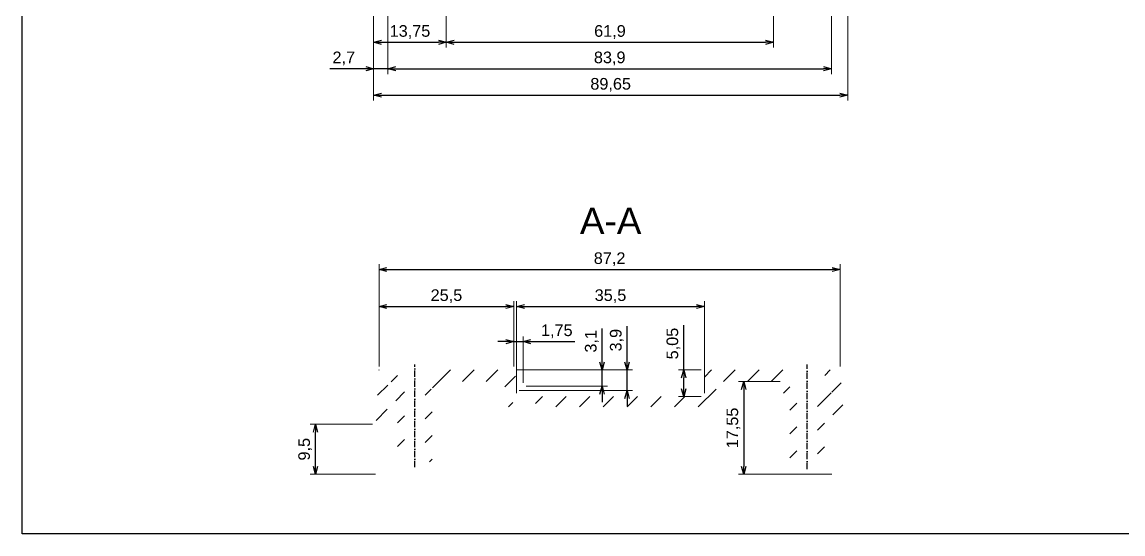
# Paper-space layout 'Base' of a CAD drawing. Header units: millimetres. Extents: x 0 to 414, y 1 to 291.
# Drawn here: x -0.1 to 208.2, y 0.5 to 97.4 of the extents above; entities that cross this region are included whole.
import ezdxf

# ---------------------------------------------------------------- set-up
doc = ezdxf.new("R2010")
doc.units = ezdxf.units.MM
doc.linetypes.add('ACAD_ISO10W100', pattern=[18, 12, -3, 0, -3])
for name, color, linetype, lineweight in [('MD_Annotation', 7, 'Continuous', 25), ('MD_Axes', 7, 'ACAD_ISO10W100', 25), ('MD_Hatching', 7, 'Continuous', 25)]:
    doc.layers.add(name, color=color, linetype=linetype, lineweight=lineweight)
doc.styles.get("Standard").update_dxf_attribs({"font": 'arial.ttf'})
doc.dimstyles.new('ISO-25', dxfattribs={"dimtxt": 2.2, "dimasz": 1.5, "dimexe": 1, "dimexo": 0.625, "dimtad": 1, "dimrnd": 0.05, "dimtxsty": 'Standard', "dimblk": 'OPEN30', "dimcen": 2.5, "dimadec": 0, "dimazin": 0, "dimtfac": 1, "dimtmove": 0, "dimatfit": 3, "dimfxl": 1, "dimlwe": 18, "dimarcsym": 0})

# ---------------------------------------------------------------- blocks, each defined once
blk = doc.blocks.new('_Open30')
at = {"color": 0, "linetype": 'ByBlock', "lineweight": -2}
for p, q in [((-1, 0.26794919), (0, 0)), ((0, 0), (-1, -0.26794919)), ((0, 0), (-1, 0))]:
    blk.add_line(p, q, dxfattribs=at)
blk = doc.blocks.new('*D35')
at = {"layer": 'Defpoints', "color": 0, "transparency": 16777216}
for p in [(66.44612030474264, 110.5601035107591), (156.1008463942994, 110.5601035107591), (156.1008463942994, 83.56010351075909)]:
    blk.add_point(p, dxfattribs=at)
at = {"layer": 'MD_Annotation', "color": 0, "lineweight": 18, "transparency": 16777216}
for p, q in [((66.44612030474264, 109.9351035107591), (66.44612030474264, 82.56010351075909)), ((156.1008463942994, 109.9351035107591), (156.1008463942994, 82.56010351075909))]:
    blk.add_line(p, q, dxfattribs=at)
at = {"layer": 'MD_Annotation', "color": 0, "lineweight": -2, "transparency": 16777216}
blk.add_line((67.94612030474264, 83.56010351075909), (154.6008463942994, 83.56010351075909), dxfattribs=at)
at = {"layer": 'MD_Annotation', "color": 0, "lineweight": -2, "transparency": 16777216, "xscale": 1.5, "yscale": 1.5, "zscale": 1.5, "rotation": 180}
blk.add_blockref('_Open30', (66.44612030474264, 83.56010351075909), dxfattribs=at)
at = {"layer": 'MD_Annotation', "color": 0, "lineweight": -2, "transparency": 16777216, "xscale": 1.5, "yscale": 1.5, "zscale": 1.5}
blk.add_blockref('_Open30', (156.1008463942994, 83.56010351075909), dxfattribs=at)
at = {"layer": 'MD_Annotation', "color": 0, "transparency": 16777216, "insert": (111.273483349521, 85.50720446573862), "char_height": 2.2, "attachment_point": 5}
blk.add_mtext('89,65', dxfattribs=at)
blk = doc.blocks.new('*D36')
at = {"layer": 'Defpoints', "color": 0, "transparency": 16777216}
for p in [(69.14203738216884, 113.2395660808341), (153.0420373821703, 113.2395660808341), (153.0420373821703, 88.5601035107609)]:
    blk.add_point(p, dxfattribs=at)
at = {"layer": 'MD_Annotation', "color": 0, "lineweight": 18, "transparency": 16777216}
for p, q in [((69.14203738216884, 112.6145660808341), (69.14203738216884, 103.7043054207182)), ((153.0420373821703, 112.6145660808341), (153.0420373821703, 87.5601035107609)), ((69.14203738216884, 96.68510351075909), (69.14203738216884, 87.5601035107609))]:
    blk.add_line(p, q, dxfattribs=at)
at = {"layer": 'MD_Annotation', "color": 0, "lineweight": -2, "transparency": 16777216}
blk.add_line((70.64203738216884, 88.5601035107609), (151.5420373821703, 88.5601035107609), dxfattribs=at)
at = {"layer": 'MD_Annotation', "color": 0, "lineweight": -2, "transparency": 16777216, "xscale": 1.5, "yscale": 1.5, "zscale": 1.5, "rotation": 180}
blk.add_blockref('_Open30', (69.14203738216884, 88.5601035107609), dxfattribs=at)
at = {"layer": 'MD_Annotation', "color": 0, "lineweight": -2, "transparency": 16777216, "xscale": 1.5, "yscale": 1.5, "zscale": 1.5}
blk.add_blockref('_Open30', (153.0420373821703, 88.5601035107609), dxfattribs=at)
at = {"layer": 'MD_Annotation', "color": 0, "transparency": 16777216, "insert": (111.0920373821696, 90.50720446574043), "char_height": 2.2, "attachment_point": 5}
blk.add_mtext('83,9', dxfattribs=at)
blk = doc.blocks.new('*D66')
at = {"layer": 'Defpoints', "color": 0, "transparency": 16777216}
for p in [(80.18552333235266, 138.7418123715304), (66.44612030474264, 110.5601035107591), (80.18552333235266, 93.56010351075909)]:
    blk.add_point(p, dxfattribs=at)
at = {"layer": 'MD_Annotation', "color": 0, "lineweight": 18, "transparency": 16777216}
for p, q in [((80.18552333235266, 138.1168123715304), (80.18552333235266, 92.56010351075909)), ((66.44612030474264, 109.9351035107591), (66.44612030474264, 92.56010351075909))]:
    blk.add_line(p, q, dxfattribs=at)
at = {"layer": 'MD_Annotation', "color": 0, "lineweight": -2, "transparency": 16777216}
blk.add_line((67.94612030474264, 93.56010351075909), (78.68552333235266, 93.56010351075909), dxfattribs=at)
at = {"layer": 'MD_Annotation', "color": 0, "lineweight": -2, "transparency": 16777216, "xscale": 1.5, "yscale": 1.5, "zscale": 1.5, "rotation": 180}
blk.add_blockref('_Open30', (66.44612030474264, 93.56010351075909), dxfattribs=at)
at = {"layer": 'MD_Annotation', "color": 0, "lineweight": -2, "transparency": 16777216, "xscale": 1.5, "yscale": 1.5, "zscale": 1.5}
blk.add_blockref('_Open30', (80.18552333235266, 93.56010351075909), dxfattribs=at)
at = {"layer": 'MD_Annotation', "color": 0, "transparency": 16777216, "insert": (73.31582181854765, 95.50720446573862), "char_height": 2.2, "attachment_point": 5}
blk.add_mtext('13,75', dxfattribs=at)
blk = doc.blocks.new('*D67')
at = {"layer": 'Defpoints', "color": 0, "transparency": 16777216}
for p in [(80.18552333235266, 138.7418123715304), (142.0853970528565, 138.8668459104281), (142.0853970528565, 93.56010351075908)]:
    blk.add_point(p, dxfattribs=at)
at = {"layer": 'MD_Annotation', "color": 0, "lineweight": 18, "transparency": 16777216}
for p, q in [((80.18552333235266, 138.1168123715304), (80.18552333235266, 92.56010351075908)), ((142.0853970528565, 138.2418459104281), (142.0853970528565, 92.56010351075908))]:
    blk.add_line(p, q, dxfattribs=at)
at = {"layer": 'MD_Annotation', "color": 0, "lineweight": -2, "transparency": 16777216}
blk.add_line((81.68552333235266, 93.56010351075908), (140.5853970528565, 93.56010351075908), dxfattribs=at)
at = {"layer": 'MD_Annotation', "color": 0, "lineweight": -2, "transparency": 16777216, "xscale": 1.5, "yscale": 1.5, "zscale": 1.5, "rotation": 180}
blk.add_blockref('_Open30', (80.18552333235266, 93.56010351075908), dxfattribs=at)
at = {"layer": 'MD_Annotation', "color": 0, "lineweight": -2, "transparency": 16777216, "xscale": 1.5, "yscale": 1.5, "zscale": 1.5}
blk.add_blockref('_Open30', (142.0853970528565, 93.56010351075908), dxfattribs=at)
at = {"layer": 'MD_Annotation', "color": 0, "transparency": 16777216, "insert": (111.1354601926046, 95.50720446573861), "char_height": 2.2, "attachment_point": 5}
blk.add_mtext('61,9', dxfattribs=at)
blk = doc.blocks.new('*D133')
at = {"layer": 'Defpoints', "color": 0, "ltscale": 0.2, "transparency": 16777216}
for p in [(55.44683207168929, 21.32226226497255), (66.88271078960818, 21.32226226497255), (67.44683207168922, 11.82226226497253)]:
    blk.add_point(p, dxfattribs=at)
at = {"layer": 'MD_Annotation', "color": 0, "lineweight": 18, "ltscale": 0.2, "transparency": 16777216}
for p, q in [((66.25771078960818, 21.32226226497255), (54.44683207168929, 21.32226226497255)), ((66.82183207168922, 11.82226226497253), (54.44683207168929, 11.82226226497253))]:
    blk.add_line(p, q, dxfattribs=at)
at = {"layer": 'MD_Annotation', "color": 0, "lineweight": -2, "ltscale": 0.2, "transparency": 16777216}
blk.add_line((55.44683207168929, 13.32226226497253), (55.44683207168929, 19.82226226497255), dxfattribs=at)
at = {"layer": 'MD_Annotation', "color": 0, "lineweight": -2, "ltscale": 0.2, "transparency": 16777216, "xscale": 1.5, "yscale": 1.5, "zscale": 1.5}
for p, rotation in [((55.44683207168929, 21.32226226497255), 90), ((55.44683207168929, 11.82226226497253), 270)]:
    blk.add_blockref('_Open30', p, dxfattribs=dict(at, rotation=rotation))
at = {"layer": 'MD_Annotation', "color": 0, "ltscale": 0.2, "transparency": 16777216, "insert": (53.49973111670974, 16.57226226497252), "char_height": 2.2, "attachment_point": 5, "rotation": 90}
blk.add_mtext('9,5', dxfattribs=at)
blk = doc.blocks.new('*D135')
at = {"layer": 'Defpoints', "color": 0, "ltscale": 0.2, "transparency": 16777216}
for p in [(143.9508463942998, 29.37226226497263), (136.4353489518946, 11.82226226497259), (153.7361597920677, 11.82226226497259)]:
    blk.add_point(p, dxfattribs=at)
at = {"layer": 'MD_Annotation', "color": 0, "lineweight": 18, "ltscale": 0.2, "transparency": 16777216}
for p, q in [((143.3258463942998, 29.37226226497263), (135.4353489518946, 29.37226226497262)), ((153.1111597920677, 11.82226226497259), (135.4353489518946, 11.82226226497259))]:
    blk.add_line(p, q, dxfattribs=at)
at = {"layer": 'MD_Annotation', "color": 0, "lineweight": -2, "ltscale": 0.2, "transparency": 16777216}
blk.add_line((136.4353489518946, 27.87226226497263), (136.4353489518946, 13.32226226497259), dxfattribs=at)
at = {"layer": 'MD_Annotation', "color": 0, "lineweight": -2, "ltscale": 0.2, "transparency": 16777216, "xscale": 1.5, "yscale": 1.5, "zscale": 1.5}
for p, rotation in [((136.4353489518946, 29.37226226497263), 90), ((136.4353489518946, 11.82226226497259), 270)]:
    blk.add_blockref('_Open30', p, dxfattribs=dict(at, rotation=rotation))
at = {"layer": 'MD_Annotation', "color": 0, "ltscale": 0.2, "transparency": 16777216, "insert": (134.4882479969151, 20.59726226497256), "char_height": 2.2, "attachment_point": 5, "rotation": 90}
blk.add_mtext('17,55', dxfattribs=at)
blk = doc.blocks.new('*D136')
at = {"layer": 'Defpoints', "color": 0, "ltscale": 0.2, "transparency": 16777216}
for p in [(154.6726865843443, 50.57226226497255), (67.46388643504679, 31.57226226497254), (154.6726865843443, 31.57226226497262)]:
    blk.add_point(p, dxfattribs=at)
at = {"layer": 'MD_Annotation', "color": 0, "lineweight": 18, "ltscale": 0.2, "transparency": 16777216}
for p, q in [((67.46388643504679, 32.19726226497254), (67.46388643504679, 51.57226226497255)), ((154.6726865843443, 32.19726226497262), (154.6726865843443, 51.57226226497255))]:
    blk.add_line(p, q, dxfattribs=at)
at = {"layer": 'MD_Annotation', "color": 0, "lineweight": -2, "ltscale": 0.2, "transparency": 16777216}
blk.add_line((68.96388643504679, 50.57226226497255), (153.1726865843443, 50.57226226497255), dxfattribs=at)
at = {"layer": 'MD_Annotation', "color": 0, "lineweight": -2, "ltscale": 0.2, "transparency": 16777216, "xscale": 1.5, "yscale": 1.5, "zscale": 1.5, "rotation": 180}
blk.add_blockref('_Open30', (67.46388643504679, 50.57226226497255), dxfattribs=at)
at = {"layer": 'MD_Annotation', "color": 0, "lineweight": -2, "ltscale": 0.2, "transparency": 16777216, "xscale": 1.5, "yscale": 1.5, "zscale": 1.5}
blk.add_blockref('_Open30', (154.6726865843443, 50.57226226497255), dxfattribs=at)
at = {"layer": 'MD_Annotation', "color": 0, "ltscale": 0.2, "transparency": 16777216, "insert": (111.0682865096956, 52.51936321995208), "char_height": 2.2, "attachment_point": 5}
blk.add_mtext('87,2', dxfattribs=at)
blk = doc.blocks.new('*D137')
at = {"layer": 'Defpoints', "color": 0, "ltscale": 0.2, "transparency": 16777216}
for p in [(92.96388643504679, 43.57226226497256), (67.46388643504679, 31.57226226497254), (92.96388643504679, 31.57226226497256)]:
    blk.add_point(p, dxfattribs=at)
at = {"layer": 'MD_Annotation', "color": 0, "lineweight": 18, "ltscale": 0.2, "transparency": 16777216}
for p, q in [((67.46388643504679, 32.19726226497254), (67.46388643504679, 44.57226226497256)), ((92.96388643504679, 32.19726226497256), (92.96388643504679, 44.57226226497256))]:
    blk.add_line(p, q, dxfattribs=at)
at = {"layer": 'MD_Annotation', "color": 0, "lineweight": -2, "ltscale": 0.2, "transparency": 16777216}
blk.add_line((68.96388643504679, 43.57226226497256), (91.46388643504679, 43.57226226497256), dxfattribs=at)
at = {"layer": 'MD_Annotation', "color": 0, "lineweight": -2, "ltscale": 0.2, "transparency": 16777216, "xscale": 1.5, "yscale": 1.5, "zscale": 1.5, "rotation": 180}
blk.add_blockref('_Open30', (67.46388643504679, 43.57226226497256), dxfattribs=at)
at = {"layer": 'MD_Annotation', "color": 0, "lineweight": -2, "ltscale": 0.2, "transparency": 16777216, "xscale": 1.5, "yscale": 1.5, "zscale": 1.5}
blk.add_blockref('_Open30', (92.96388643504679, 43.57226226497256), dxfattribs=at)
at = {"layer": 'MD_Annotation', "color": 0, "ltscale": 0.2, "transparency": 16777216, "insert": (80.21388643504679, 45.5193632199521), "char_height": 2.2, "attachment_point": 5}
blk.add_mtext('25,5', dxfattribs=at)
blk = doc.blocks.new('*D138')
at = {"layer": 'Defpoints', "color": 0, "ltscale": 0.2, "transparency": 16777216}
for p in [(128.9920373821692, 43.57226226497256), (93.4920373821692, 26.52226226497255), (128.9920373821692, 26.52226226497257)]:
    blk.add_point(p, dxfattribs=at)
at = {"layer": 'MD_Annotation', "color": 0, "lineweight": 18, "ltscale": 0.2, "transparency": 16777216}
for p, q in [((93.4920373821692, 27.14726226497255), (93.4920373821692, 44.57226226497256)), ((128.9920373821692, 27.14726226497257), (128.9920373821692, 44.57226226497256))]:
    blk.add_line(p, q, dxfattribs=at)
at = {"layer": 'MD_Annotation', "color": 0, "lineweight": -2, "ltscale": 0.2, "transparency": 16777216}
blk.add_line((94.9920373821692, 43.57226226497256), (127.4920373821692, 43.57226226497256), dxfattribs=at)
at = {"layer": 'MD_Annotation', "color": 0, "lineweight": -2, "ltscale": 0.2, "transparency": 16777216, "xscale": 1.5, "yscale": 1.5, "zscale": 1.5, "rotation": 180}
blk.add_blockref('_Open30', (93.4920373821692, 43.57226226497256), dxfattribs=at)
at = {"layer": 'MD_Annotation', "color": 0, "lineweight": -2, "ltscale": 0.2, "transparency": 16777216, "xscale": 1.5, "yscale": 1.5, "zscale": 1.5}
blk.add_blockref('_Open30', (128.9920373821692, 43.57226226497256), dxfattribs=at)
at = {"layer": 'MD_Annotation', "color": 0, "ltscale": 0.2, "transparency": 16777216, "insert": (111.2420373821692, 45.5193632199521), "char_height": 2.2, "attachment_point": 5}
blk.add_mtext('35,5', dxfattribs=at)
blk = doc.blocks.new('*D139')
at = {"layer": 'Defpoints', "color": 0, "ltscale": 0.2, "transparency": 16777216}
for p in [(129.0138864350479, 31.57226226497259), (125.0897179446511, 26.5222622649726), (128.9920373821693, 26.5222622649726)]:
    blk.add_point(p, dxfattribs=at)
at = {"layer": 'MD_Annotation', "color": 0, "lineweight": -2, "ltscale": 0.2, "transparency": 16777216}
for p, q in [((125.0897179446511, 31.57226226497259), (125.0897179446511, 40.05336731272156)), ((125.0897179446511, 28.0222622649726), (125.0897179446511, 30.07226226497259))]:
    blk.add_line(p, q, dxfattribs=at)
at = {"layer": 'MD_Annotation', "color": 0, "lineweight": 18, "ltscale": 0.2, "transparency": 16777216}
for p, q in [((128.3888864350479, 31.57226226497259), (124.0897179446511, 31.57226226497259)), ((128.3670373821693, 26.5222622649726), (124.0897179446511, 26.5222622649726))]:
    blk.add_line(p, q, dxfattribs=at)
at = {"layer": 'MD_Annotation', "color": 0, "lineweight": -2, "ltscale": 0.2, "transparency": 16777216, "xscale": 1.5, "yscale": 1.5, "zscale": 1.5}
for p, rotation in [((125.0897179446511, 31.57226226497259), 90), ((125.0897179446511, 26.5222622649726), 270)]:
    blk.add_blockref('_Open30', p, dxfattribs=dict(at, rotation=rotation))
at = {"layer": 'MD_Annotation', "color": 0, "ltscale": 0.2, "transparency": 16777216, "insert": (123.1426169896715, 36.56281478884704), "char_height": 2.2, "attachment_point": 5, "rotation": 90}
blk.add_mtext('5,05', dxfattribs=at)
blk = doc.blocks.new('*D140')
at = {"layer": 'Defpoints', "color": 0, "ltscale": 0.2, "transparency": 16777216}
for p in [(94.69563392326882, 36.92907479731641), (92.96388643504679, 31.57226226497256), (94.69563392326882, 28.47986229777023)]:
    blk.add_point(p, dxfattribs=at)
at = {"layer": 'MD_Annotation', "color": 0, "lineweight": 18, "ltscale": 0.2, "transparency": 16777216}
for p, q in [((92.96388643504679, 32.19726226497256), (92.96388643504679, 37.92907479731641)), ((94.69563392326882, 29.10486229777023), (94.69563392326882, 37.92907479731641))]:
    blk.add_line(p, q, dxfattribs=at)
at = {"layer": 'MD_Annotation', "color": 0, "lineweight": -2, "ltscale": 0.2, "transparency": 16777216}
for p, q in [((91.46388643504679, 36.92907479731641), (89.96388643504679, 36.92907479731641)), ((92.96388643504679, 36.92907479731641), (94.69563392326882, 36.92907479731641)), ((96.19563392326882, 36.92907479731641), (104.4696448373207, 36.92907479731641))]:
    blk.add_line(p, q, dxfattribs=at)
at = {"layer": 'MD_Annotation', "color": 0, "lineweight": -2, "ltscale": 0.2, "transparency": 16777216, "xscale": 1.5, "yscale": 1.5, "zscale": 1.5}
blk.add_blockref('_Open30', (92.96388643504679, 36.92907479731641), dxfattribs=at)
at = {"layer": 'MD_Annotation', "color": 0, "lineweight": -2, "ltscale": 0.2, "transparency": 16777216, "xscale": 1.5, "yscale": 1.5, "zscale": 1.5, "rotation": 180}
blk.add_blockref('_Open30', (94.69563392326882, 36.92907479731641), dxfattribs=at)
at = {"layer": 'MD_Annotation', "color": 0, "ltscale": 0.2, "transparency": 16777216, "insert": (101.0826393802947, 38.87617575229595), "char_height": 2.2, "attachment_point": 5}
blk.add_mtext('1,75', dxfattribs=at)
blk = doc.blocks.new('*D141')
at = {"layer": 'Defpoints', "color": 0, "ltscale": 0.2, "transparency": 16777216}
for p in [(92.96388643504682, 31.57226226497257), (94.69563392326884, 28.47986229777025), (109.6519371583622, 28.47986229777025)]:
    blk.add_point(p, dxfattribs=at)
at = {"layer": 'MD_Annotation', "color": 0, "lineweight": -2, "ltscale": 0.2, "transparency": 16777216}
for p, q in [((109.6519371583622, 33.07226226497257), (109.6519371583622, 39.40138914082523)), ((109.6519371583622, 28.47986229777025), (109.6519371583622, 31.57226226497258)), ((109.6519371583622, 26.97986229777025), (109.6519371583622, 25.47986229777025))]:
    blk.add_line(p, q, dxfattribs=at)
at = {"layer": 'MD_Annotation', "color": 0, "lineweight": 18, "ltscale": 0.2, "transparency": 16777216}
for p, q in [((93.58888643504682, 31.57226226497257), (110.6519371583622, 31.57226226497258)), ((95.32063392326884, 28.47986229777025), (110.6519371583622, 28.47986229777025))]:
    blk.add_line(p, q, dxfattribs=at)
at = {"layer": 'MD_Annotation', "color": 0, "lineweight": -2, "ltscale": 0.2, "transparency": 16777216, "xscale": 1.5, "yscale": 1.5, "zscale": 1.5}
for p, rotation in [((109.6519371583622, 31.57226226497258), 270), ((109.6519371583622, 28.47986229777025), 90)]:
    blk.add_blockref('_Open30', p, dxfattribs=dict(at, rotation=rotation))
at = {"layer": 'MD_Annotation', "color": 0, "ltscale": 0.2, "transparency": 16777216, "insert": (107.7048362033827, 36.98682570289887), "char_height": 2.2, "attachment_point": 5, "rotation": 90}
blk.add_mtext('3,1', dxfattribs=at)
blk = doc.blocks.new('*D142')
at = {"layer": 'Defpoints', "color": 0, "ltscale": 0.2, "transparency": 16777216}
for p in [(92.96388643504682, 31.57226226497257), (93.37176538431007, 27.67226226497258), (114.3846875021636, 27.67226226497258)]:
    blk.add_point(p, dxfattribs=at)
at = {"layer": 'MD_Annotation', "color": 0, "lineweight": -2, "ltscale": 0.2, "transparency": 16777216}
for p, q in [((114.3846875021636, 33.07226226497258), (114.3846875021636, 39.83058422950191)), ((114.3846875021636, 27.67226226497258), (114.3846875021636, 31.57226226497258)), ((114.3846875021636, 26.17226226497258), (114.3846875021636, 24.67226226497258))]:
    blk.add_line(p, q, dxfattribs=at)
at = {"layer": 'MD_Annotation', "color": 0, "lineweight": 18, "ltscale": 0.2, "transparency": 16777216}
for p, q in [((93.58888643504682, 31.57226226497257), (115.3846875021636, 31.57226226497258)), ((93.99676538431007, 27.67226226497258), (115.3846875021636, 27.67226226497258))]:
    blk.add_line(p, q, dxfattribs=at)
at = {"layer": 'MD_Annotation', "color": 0, "lineweight": -2, "ltscale": 0.2, "transparency": 16777216, "xscale": 1.5, "yscale": 1.5, "zscale": 1.5}
for p, rotation in [((114.3846875021636, 31.57226226497258), 270), ((114.3846875021636, 27.67226226497258), 90)]:
    blk.add_blockref('_Open30', p, dxfattribs=dict(at, rotation=rotation))
at = {"layer": 'MD_Annotation', "color": 0, "ltscale": 0.2, "transparency": 16777216, "insert": (112.4375865471841, 37.2014232472372), "char_height": 2.2, "attachment_point": 5, "rotation": 90}
blk.add_mtext('3,9', dxfattribs=at)
blk = doc.blocks.new('*D185')
at = {"layer": 'Defpoints', "color": 0, "ltscale": 0.2, "transparency": 16777216}
for p in [(69.14203738216884, 113.239566080834), (66.44612030474264, 110.5601035107591), (66.44612030474264, 88.5601035107609)]:
    blk.add_point(p, dxfattribs=at)
at = {"layer": 'MD_Annotation', "color": 0, "lineweight": 18, "ltscale": 0.2, "transparency": 16777216}
for p, q in [((69.14203738216884, 112.614566080834), (69.14203738216884, 87.5601035107609)), ((66.44612030474264, 109.9351035107591), (66.44612030474264, 87.5601035107609))]:
    blk.add_line(p, q, dxfattribs=at)
at = {"layer": 'MD_Annotation', "color": 0, "lineweight": -2, "ltscale": 0.2, "transparency": 16777216}
for p, q in [((64.94612030474264, 88.5601035107609), (58.15328265126378, 88.5601035107609)), ((69.14203738216884, 88.5601035107609), (66.44612030474264, 88.5601035107609)), ((70.64203738216884, 88.5601035107609), (72.14203738216884, 88.5601035107609))]:
    blk.add_line(p, q, dxfattribs=at)
at = {"layer": 'MD_Annotation', "color": 0, "lineweight": -2, "ltscale": 0.2, "transparency": 16777216, "xscale": 1.5, "yscale": 1.5, "zscale": 1.5}
blk.add_blockref('_Open30', (66.44612030474264, 88.5601035107609), dxfattribs=at)
at = {"layer": 'MD_Annotation', "color": 0, "lineweight": -2, "ltscale": 0.2, "transparency": 16777216, "xscale": 1.5, "yscale": 1.5, "zscale": 1.5, "rotation": 180}
blk.add_blockref('_Open30', (69.14203738216884, 88.5601035107609), dxfattribs=at)
at = {"layer": 'MD_Annotation', "color": 0, "ltscale": 0.2, "transparency": 16777216, "insert": (60.79970147800321, 90.50720446574043), "char_height": 2.2, "attachment_point": 5}
blk.add_mtext('2,7', dxfattribs=at)

psp = doc.layouts.new('Base')

# ---------------------------------------------------------------- hatches: boundary and pattern name
at = {"layer": 'MD_Hatching'}
h = psp.add_hatch(dxfattribs=at)
h.set_pattern_fill('ANSI31', color=256, style=0)
h.set_pattern_definition([(45, (0, 0), (-2.245064030267288, 2.245064030267288), [])])
h.paths.add_polyline_path([(111.242037382169, 24.57226226497256), (111.242037382169, 26.52226226497256), (97.04203738216923, 26.52226226497255), (97.04203738216923, 24.57226226497256)], flags=0)
h.paths.add_polyline_path([(78.75085076201118, 25.72226226497254), (78.75085076201118, 29.37226226497256), (91.24203738216923, 29.37226226497254), (91.34203738216922, 24.57226226497254), (92.74203738216923, 24.57226226497254), (92.74203738216923, 27.67226226497255), (93.37176538430967, 27.67226226497255), (94.6956339232683, 28.47986229777023), (93.05971429467525, 30.6559888136794), (92.96388643504682, 31.57226226497255), (77.55085076201118, 31.57226226497254), (77.55085076201118, 27.92226226497254), (76.20085076201119, 27.92226226497254), (76.2008507620112, 14.17226226497254), (77.5258507620112, 14.17226226497254), (77.52585076201119, 25.72226226497254)], flags=0)
h.paths.add_polyline_path([(69.75085076201073, 31.57226226497255), (69.75085076201073, 29.37226226497255), (69.7508507620112, 25.72226226497256), (70.97585076201119, 25.72226226497256), (70.97585076201119, 14.17226226497255), (72.30085076201121, 14.17226226497255), (72.30085076201118, 27.92226226497255), (70.95085076201117, 27.92226226497255), (70.95085076201119, 31.57226226497255)], flags=0)
h.paths.add_polyline_path([(69.75085076201073, 29.37226226497255), (69.75085076201073, 31.57226226497255), (67.46388643504682, 31.57226226497254), (66.88271078960852, 21.32226226497253), (68.96125758731581, 21.32226226497253), (69.1420373821692, 29.37226226497254)], flags=0)
h.paths.add_polyline_path([(152.9508463942996, 29.37226226497262), (152.9508463942996, 31.57226226497262), (151.750846394299, 31.5722622649726), (151.750846394299, 27.92226226497262), (150.400846394299, 27.92226226497259), (150.400846394299, 13.7722622649726), (151.725846394299, 13.7722622649726), (151.725846394299, 25.72226226497261), (152.9508463942996, 25.72226226497262), (152.9508463942996, 26.52226226497262)], flags=0)
h.paths.add_polyline_path([(111.242037382169, 24.57226226497256), (131.1420373821692, 24.57226226497259), (131.2420373821692, 29.37226226497258), (143.950846394299, 29.37226226497261), (143.950846394299, 25.72226226497262), (145.175846394299, 25.72226226497263), (145.175846394299, 13.77226226497262), (146.5008463942989, 13.77226226497262), (146.5008463942989, 27.92226226497261), (145.150846394299, 27.92226226497262), (145.150846394299, 31.57226226497262), (129.0138864350468, 31.57226226497257), (128.9920373821692, 26.52226226497257), (111.242037382169, 26.52226226497256)], flags=0)
h.paths.add_polyline_path([(152.9508463942996, 29.37226226497262), (153.0420373821692, 29.37226226497262), (153.3604240146295, 21.32226226497262), (155.4882095955999, 21.32226226497264), (154.6726865843445, 31.57226226497262), (152.9508463942996, 31.57226226497262)], flags=0)

# ---------------------------------------------------------------- linework, layer by layer
at = {"layer": 'MD_Annotation', "ltscale": 0.2}
for p, q in [((-0.05919064975250876, 0.5330496824829538), (-0.05919064975250876, 290.6804257593558)), ((293.5106139656439, 0.5330496824829538), (-0.05919064975250876, 0.5330496824829538))]:
    psp.add_line(p, q, dxfattribs=at)
at = {"layer": 'MD_Axes', "ltscale": 0.1}
for p, q in [((74.25085076201094, 13.17226226497254), (74.25085076201094, 32.57226226497254)), ((148.4508463942998, 12.7722622649726), (148.4508463942998, 32.57226226497259))]:
    psp.add_line(p, q, dxfattribs=at)

# ---------------------------------------------------------------- texts
at = {"layer": 'MD_Annotation', "color": 7, "ltscale": 0.2, "insert": (111.2734833495204, 57.2834765829265), "char_height": 5, "width": 14.1643929058663, "attachment_point": 8}
psp.add_mtext('A-A', dxfattribs=at)

# ---------------------------------------------------------------- dimensions: what is measured, and where the dimension line sits
at = {"layer": 'MD_Annotation'}
for base, p1, p2, picture, middle in [((80.18552333235266, 93.56010351075909), (66.44612030474264, 110.5601035107591), (80.18552333235266, 138.7418123715304), '*D66', (73.31582181854765, 95.50720446573862)), ((142.0853970528565, 93.56010351075908), (80.18552333235266, 138.7418123715304), (142.0853970528565, 138.8668459104281), '*D67', (111.1354601926046, 95.50720446573861)), ((153.0420373821703, 88.5601035107609), (69.14203738216884, 113.2395660808341), (153.0420373821703, 113.2395660808341), '*D36', (111.0920373821696, 90.50720446574043)), ((156.1008463942994, 83.56010351075909), (66.44612030474264, 110.5601035107591), (156.1008463942994, 110.5601035107591), '*D35', (111.273483349521, 85.50720446573862))]:
    dim = psp.add_linear_dim(base=base, p1=p1, p2=p2, dimstyle='ISO-25', override={"dimlfac": -1}, dxfattribs=at)
    dim.commit()
    dim.dimension.update_dxf_attribs({"geometry": picture, "text_midpoint": middle})
at = {"layer": 'MD_Annotation', "ltscale": 0.2}
dim = psp.add_linear_dim(base=(66.44612030474264, 88.5601035107609), p1=(69.14203738216884, 113.239566080834), p2=(66.44612030474264, 110.5601035107591), dimstyle='ISO-25', override={"dimlfac": -1}, dxfattribs=at)
dim.commit()
dim.dimension.update_dxf_attribs({"geometry": '*D185', "text_midpoint": (60.79970147800321, 90.50720446574043)})
for base, p1, p2, angle, picture, middle in [((154.6726865843443, 50.57226226497255), (67.46388643504679, 31.57226226497254), (154.6726865843443, 31.57226226497262), 180, '*D136', (111.0682865096956, 52.51936321995208)), ((92.96388643504679, 43.57226226497256), (67.46388643504679, 31.57226226497254), (92.96388643504679, 31.57226226497256), 180, '*D137', (80.21388643504679, 45.5193632199521)), ((128.9920373821692, 43.57226226497256), (93.4920373821692, 26.52226226497255), (128.9920373821692, 26.52226226497257), 180, '*D138', (111.2420373821692, 45.5193632199521)), ((94.69563392326882, 36.92907479731641), (92.96388643504679, 31.57226226497256), (94.69563392326882, 28.47986229777023), 180, '*D140', (101.0826393802947, 38.87617575229595)), ((136.4353489518946, 11.82226226497259), (143.9508463942998, 29.37226226497261), (153.7361597920676, 11.82226226497259), 270, '*D135', (134.4882479969151, 20.59726226497256)), ((55.44683207168929, 21.32226226497255), (67.44683207168919, 11.82226226497253), (66.88271078960815, 21.32226226497254), 269.9999999999998, '*D133', (53.49973111670974, 16.57226226497252))]:
    dim = psp.add_linear_dim(base=base, p1=p1, p2=p2, angle=angle, dimstyle='ISO-25', override={"dimlfac": -1}, dxfattribs=at)
    dim.commit()
    dim.dimension.update_dxf_attribs({"geometry": picture, "text_midpoint": middle})
for base, p1, p2, angle, picture, middle in [((114.3846875021636, 27.67226226497258), (92.96388643504679, 31.57226226497256), (93.37176538431004, 27.67226226497257), 90, '*D142', (114.3846875021636, 37.2014232472372)), ((125.0897179446511, 26.5222622649726), (129.0138864350479, 31.57226226497257), (128.9920373821692, 26.52226226497258), 269.9999999999997, '*D139', (125.0897179446511, 36.56281478884704)), ((109.6519371583622, 28.47986229777025), (92.96388643504679, 31.57226226497256), (94.69563392326882, 28.47986229777023), 90, '*D141', (109.6519371583622, 36.98682570289887))]:
    dim = psp.add_linear_dim(base=base, p1=p1, p2=p2, angle=angle, dimstyle='ISO-25', override={"dimlfac": -1}, dxfattribs=at)
    dim.commit()
    dim.dimension.update_dxf_attribs({"geometry": picture, "text_midpoint": middle, "dimtype": 160})

doc.saveas('drawing.dxf')
